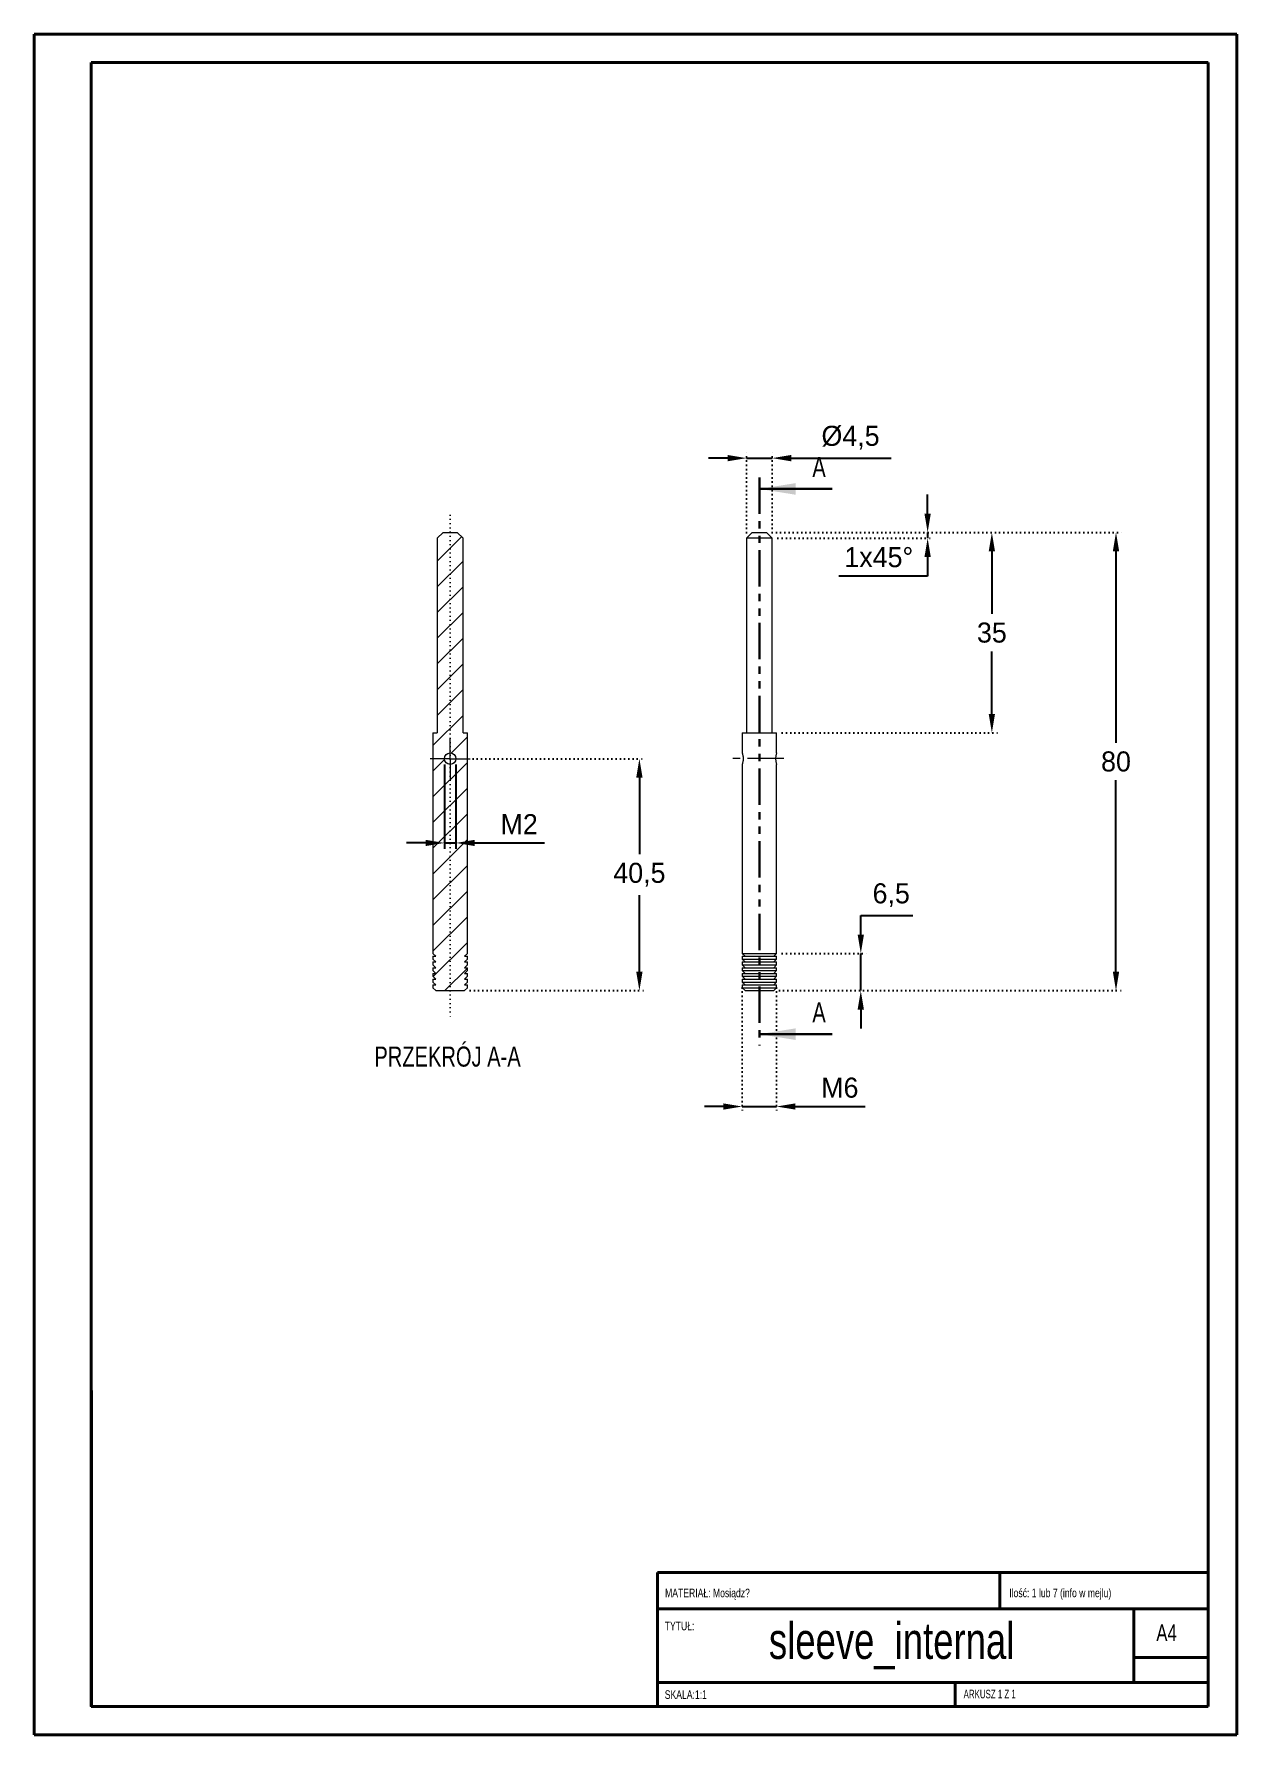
# Model space of a CAD drawing. Header units: millimetres. Extents: x 0 to 210, y 0 to 297.
import ezdxf

# ---------------------------------------------------------------- set-up
doc = ezdxf.new("R2010")
doc.units = ezdxf.units.MM
doc.header["$PDSIZE"] = -1
doc.linetypes.add('DOT2', pattern=[0.635, 0, -0.635])
doc.linetypes.add('PHANTOM', pattern=[12.7, 6.35, -1.27, 1.27, -1.27, 1.27, -1.27])
doc.styles.add('SLDTEXTSTYLE0', font='TXT', dxfattribs={"width": 0.75})
doc.styles.add('SLDTEXTSTYLE1', font='TXT', dxfattribs={"width": 0.6875})
doc.dimstyles.new('ISO-25', dxfattribs={"dimtxt": 2.5, "dimasz": 2.5, "dimexe": 1.25, "dimexo": 0.625, "dimtad": 1, "dimtxsty": 'Standard', "dimcen": 2.5, "dimadec": 0, "dimazin": 0, "dimtfac": 1, "dimtmove": 0, "dimatfit": 3, "dimfxl": 1, "dimarcsym": 0})
doc.dimstyles.new('Kopii (2) z ISO-25', dxfattribs={"dimtxt": 3.5, "dimasz": 3.302, "dimexe": 1, "dimexo": 1, "dimgap": 1.524, "dimtad": 1, "dimtih": 1, "dimtoh": 1, "dimdec": 1, "dimtxsty": 'Standard', "dimcen": 2.5, "dimazin": 0, "dimtfac": 1, "dimtdec": 1, "dimtmove": 0, "dimatfit": 3, "dimfxl": 1, "dimtzin": 0, "dimarcsym": 0})

# ---------------------------------------------------------------- blocks, each defined once
blk = doc.blocks.new('SW_CENTERMARKSYMBOL_0')
at = {"color": 0, "linetype": 'Continuous', "lineweight": 0}
for p, q in [((0, 2.5), (0, 3.5)), ((-2.5, 0), (-3.5, 0)), ((0, 0), (-2.5, 0)), ((0, 0), (0, 2.5)), ((0, 0), (0, -2.5)), ((0, 0), (2.5, 0)), ((2.5, 0), (3.5, 0)), ((0, -2.5), (0, -3.5))]:
    blk.add_line(p, q, dxfattribs=at)
blk = doc.blocks.new('*D7')
at = {"color": 0, "lineweight": -2, "transparency": 16777216}
for p, q in [((144.41, 139.98), (144.41, 143.29)), ((144.41, 143.29), (153.52, 143.29)), ((144.41, 130.18), (144.41, 136.68)), ((144.41, 126.88), (144.41, 123.58))]:
    blk.add_line(p, q, dxfattribs=at)
at = {"color": 0, "linetype": 'DOT2', "lineweight": -2, "transparency": 16777216}
for p, q in [((130.7, 136.68), (145.41, 136.68)), ((130.2, 130.18), (145.41, 130.18))]:
    blk.add_line(p, q, dxfattribs=at)
at = {"color": 0, "lineweight": 18, "transparency": 16777216}
for points in [[(143.86, 139.98), (144.96, 139.98), (144.41, 136.68)], [(143.86, 126.88), (144.96, 126.88), (144.41, 130.18)]]:
    blk.add_solid(points, dxfattribs=at)
at = {"layer": 'Defpoints', "color": 0, "lineweight": 18, "transparency": 16777216}
for p in [(129.7, 136.68), (144.41, 136.68), (129.2, 130.18)]:
    blk.add_point(p, dxfattribs=at)
at = {"color": 0, "transparency": 16777216, "insert": (149.72, 146.85), "char_height": 3.5, "attachment_point": 5}
blk.add_mtext('6,5', dxfattribs=at)
blk = doc.blocks.new('*D8')
at = {"color": 0, "linetype": 'DOT2', "lineweight": -2, "transparency": 16777216}
for p, q in [((128.95, 210.18), (189.96, 210.18)), ((130.2, 130.18), (189.96, 130.18))]:
    blk.add_line(p, q, dxfattribs=at)
at = {"color": 0, "lineweight": -2, "transparency": 16777216}
for p, q in [((188.96, 206.88), (188.96, 173.46)), ((188.96, 133.48), (188.96, 166.91))]:
    blk.add_line(p, q, dxfattribs=at)
at = {"color": 0, "lineweight": 18, "transparency": 16777216}
for points in [[(188.41, 206.88), (189.51, 206.88), (188.96, 210.18)], [(188.41, 133.48), (189.51, 133.48), (188.96, 130.18)]]:
    blk.add_solid(points, dxfattribs=at)
at = {"layer": 'Defpoints', "color": 0, "lineweight": 18, "transparency": 16777216}
for p in [(127.95, 210.18), (188.96, 210.18), (129.2, 130.18)]:
    blk.add_point(p, dxfattribs=at)
at = {"color": 0, "transparency": 16777216, "insert": (188.96, 170.18), "char_height": 3.5, "attachment_point": 5}
blk.add_mtext('80', dxfattribs=at)
blk = doc.blocks.new('*D9')
at = {"color": 0, "linetype": 'DOT2', "lineweight": -2, "transparency": 16777216}
for p, q in [((128.95, 210.18), (168.29, 210.18)), ((130.7, 175.18), (168.29, 175.18))]:
    blk.add_line(p, q, dxfattribs=at)
at = {"color": 0, "lineweight": -2, "transparency": 16777216}
for p, q in [((167.29, 206.88), (167.29, 195.96)), ((167.29, 178.48), (167.29, 189.41))]:
    blk.add_line(p, q, dxfattribs=at)
at = {"color": 0, "lineweight": 18, "transparency": 16777216}
for points in [[(166.74, 206.88), (167.84, 206.88), (167.29, 210.18)], [(166.74, 178.48), (167.84, 178.48), (167.29, 175.18)]]:
    blk.add_solid(points, dxfattribs=at)
at = {"layer": 'Defpoints', "color": 0, "lineweight": 18, "transparency": 16777216}
for p in [(127.95, 210.18), (129.7, 175.18), (167.29, 175.18)]:
    blk.add_point(p, dxfattribs=at)
at = {"color": 0, "transparency": 16777216, "insert": (167.29, 192.68), "char_height": 3.5, "attachment_point": 5}
blk.add_mtext('35', dxfattribs=at)
blk = doc.blocks.new('*D10')
at = {"color": 0, "lineweight": -2, "transparency": 16777216}
for p, q in [((156.08, 213.48), (156.08, 216.79)), ((156.08, 210.18), (156.08, 209.18)), ((156.08, 205.88), (156.08, 202.58)), ((156.08, 202.58), (140.55, 202.58))]:
    blk.add_line(p, q, dxfattribs=at)
at = {"color": 0, "linetype": 'DOT2', "lineweight": -2, "transparency": 16777216}
for p, q in [((128.95, 210.18), (157.08, 210.18)), ((129.95, 209.18), (157.08, 209.18))]:
    blk.add_line(p, q, dxfattribs=at)
at = {"color": 0, "lineweight": 18, "transparency": 16777216}
for points in [[(155.52, 213.48), (156.63, 213.48), (156.08, 210.18)], [(155.52, 205.88), (156.63, 205.88), (156.08, 209.18)]]:
    blk.add_solid(points, dxfattribs=at)
at = {"layer": 'Defpoints', "color": 0, "lineweight": 18, "transparency": 16777216}
for p in [(127.95, 210.18), (128.95, 209.18), (156.08, 209.18)]:
    blk.add_point(p, dxfattribs=at)
at = {"color": 0, "transparency": 16777216, "insert": (147.55, 205.85), "char_height": 3.5, "attachment_point": 5}
blk.add_mtext('1x45%%D', dxfattribs=at)
blk = doc.blocks.new('*D11')
at = {"color": 0, "linetype": 'DOT2', "lineweight": -2, "transparency": 16777216}
for p, q in [((123.7, 130.68), (123.7, 108.95)), ((129.7, 130.68), (129.7, 108.95))]:
    blk.add_line(p, q, dxfattribs=at)
at = {"color": 0, "lineweight": -2, "transparency": 16777216}
for p, q in [((120.4, 109.95), (117.1, 109.95)), ((123.7, 109.95), (129.7, 109.95)), ((133.01, 109.95), (145.19, 109.95))]:
    blk.add_line(p, q, dxfattribs=at)
at = {"color": 0, "lineweight": 18, "transparency": 16777216}
for points in [[(120.4, 110.5), (120.4, 109.4), (123.7, 109.95)], [(133.01, 110.5), (133.01, 109.4), (129.7, 109.95)]]:
    blk.add_solid(points, dxfattribs=at)
at = {"layer": 'Defpoints', "color": 0, "lineweight": 18, "transparency": 16777216}
for p in [(123.7, 131.68), (129.7, 131.68), (129.7, 109.95)]:
    blk.add_point(p, dxfattribs=at)
at = {"color": 0, "lineweight": 18, "transparency": 16777216, "insert": (140.75, 113.22), "char_height": 3.5, "attachment_point": 5}
blk.add_mtext('M6', dxfattribs=at)
blk = doc.blocks.new('*D12')
at = {"color": 0, "lineweight": -2, "transparency": 16777216}
for p, q in [((121.15, 223.16), (117.85, 223.16)), ((124.45, 223.16), (128.95, 223.16)), ((132.26, 223.16), (149.69, 223.16))]:
    blk.add_line(p, q, dxfattribs=at)
at = {"color": 0, "linetype": 'DOT2', "lineweight": -2, "transparency": 16777216}
for p, q in [((124.45, 210.18), (124.45, 224.16)), ((128.95, 210.18), (128.95, 224.16))]:
    blk.add_line(p, q, dxfattribs=at)
at = {"color": 0, "lineweight": 18, "transparency": 16777216}
for points in [[(121.15, 223.71), (121.15, 222.61), (124.45, 223.16)], [(132.26, 223.71), (132.26, 222.61), (128.95, 223.16)]]:
    blk.add_solid(points, dxfattribs=at)
at = {"layer": 'Defpoints', "color": 0, "lineweight": 18, "transparency": 16777216}
for p in [(128.95, 223.16), (124.45, 209.18), (128.95, 209.18)]:
    blk.add_point(p, dxfattribs=at)
at = {"color": 0, "lineweight": 18, "transparency": 16777216, "insert": (142.62, 226.73), "char_height": 3.5, "attachment_point": 5}
blk.add_mtext('%%C4,5', dxfattribs=at)
blk = doc.blocks.new('*D13')
at = {"color": 0, "linetype": 'DOT2', "lineweight": -2, "transparency": 16777216}
for p, q in [((76.72, 170.68), (106.76, 170.68)), ((76.22, 130.18), (106.76, 130.18))]:
    blk.add_line(p, q, dxfattribs=at)
at = {"color": 0, "lineweight": -2, "transparency": 16777216}
for p, q in [((105.76, 167.38), (105.76, 154)), ((105.76, 133.48), (105.76, 146.87))]:
    blk.add_line(p, q, dxfattribs=at)
at = {"color": 0, "lineweight": 18, "transparency": 16777216}
for points in [[(105.21, 167.38), (106.31, 167.38), (105.76, 170.68)], [(105.21, 133.48), (106.31, 133.48), (105.76, 130.18)]]:
    blk.add_solid(points, dxfattribs=at)
at = {"layer": 'Defpoints', "color": 0, "lineweight": 18, "transparency": 16777216}
for p in [(75.72, 170.68), (105.76, 170.68), (75.22, 130.18)]:
    blk.add_point(p, dxfattribs=at)
at = {"color": 0, "lineweight": 18, "transparency": 16777216, "insert": (105.76, 150.43), "char_height": 3.5, "attachment_point": 5}
blk.add_mtext('40,5', dxfattribs=at)
blk = doc.blocks.new('*D15')
at = {"color": 0, "lineweight": -2, "transparency": 16777216}
for p, q in [((71.72, 169.68), (71.72, 154.97)), ((73.72, 169.68), (73.72, 154.97)), ((68.42, 155.97), (65.12, 155.97)), ((71.72, 155.97), (73.72, 155.97)), ((77.03, 155.97), (89.21, 155.97))]:
    blk.add_line(p, q, dxfattribs=at)
at = {"color": 0, "lineweight": 18, "transparency": 16777216}
for points in [[(68.42, 156.52), (68.42, 155.42), (71.72, 155.97)], [(77.03, 156.52), (77.03, 155.42), (73.72, 155.97)]]:
    blk.add_solid(points, dxfattribs=at)
at = {"layer": 'Defpoints', "color": 0, "lineweight": 18, "transparency": 16777216}
for p in [(71.72, 170.68), (73.72, 170.68), (73.72, 155.97)]:
    blk.add_point(p, dxfattribs=at)
at = {"color": 0, "lineweight": 18, "transparency": 16777216, "insert": (84.77, 159.25), "char_height": 3.5, "attachment_point": 5}
blk.add_mtext('M2', dxfattribs=at)

msp = doc.modelspace()

# ---------------------------------------------------------------- hatches: boundary and pattern name
at = {"linetype": 'Continuous', "lineweight": 0}
h = msp.add_hatch(dxfattribs=at)
h.set_pattern_fill('ANSI31', style=0)
h.paths.add_polyline_path([(69.724, 130.683), (70.224, 130.183), (75.224, 130.183), (75.724, 130.683), (75.724, 131.183), (75.224, 131.183), (75.724, 131.683), (75.724, 132.183), (75.224, 132.183), (75.724, 132.683), (75.724, 133.183), (75.224, 133.183), (75.724, 133.683), (75.724, 134.183), (75.224, 134.183), (75.724, 134.683), (75.724, 135.183), (75.224, 135.183), (75.724, 135.683), (75.724, 136.183), (75.224, 136.183), (75.724, 136.683), (75.724, 175.183), (74.974, 175.183), (74.974, 209.183), (73.974, 210.183), (71.474, 210.183), (70.474, 209.183), (70.474, 175.183), (69.724, 175.183), (69.724, 136.683), (70.224, 136.183), (69.724, 136.183), (69.724, 135.683), (70.224, 135.183), (69.724, 135.183), (69.724, 134.683), (70.224, 134.183), (69.724, 134.183), (69.724, 133.683), (70.224, 133.183), (69.724, 133.183), (69.724, 132.683), (70.224, 132.183), (69.724, 132.183), (69.724, 131.683), (70.224, 131.183), (69.724, 131.183)], flags=0)
edge = h.paths.add_edge_path(flags=0)
edge.add_arc((72.724, 170.683), 1, 0, 360)

# ---------------------------------------------------------------- linework, layer by layer
at = {"color": 7, "linetype": 'Continuous', "lineweight": 40}
for p, q in [((0.079, 0.215), (0.079, 297.215)), ((0.079, 297.215), (210.079, 297.215)), ((210.079, 0.215), (210.079, 297.215)), ((210.079, 292.215), (210.079, 297.215)), ((10.079, 292.215), (205.079, 292.215)), ((10.079, 5.215), (10.079, 292.215)), ((205.079, 5.215), (205.079, 292.215)), ((10.111, 60.371), (10.111, 5.121)), ((108.911, 28.59), (205.079, 28.59)), ((108.911, 28.59), (108.911, 5.215)), ((168.679, 22.309), (168.679, 28.59)), ((205.079, 22.215), (108.911, 22.215)), ((192.079, 9.465), (192.079, 22.215)), ((205.079, 13.715), (192.079, 13.715)), ((108.911, 9.371), (205.079, 9.371)), ((160.879, 5.215), (160.879, 9.371)), ((10.079, 5.215), (205.079, 5.215)), ((205.079, 5.215), (180.988, 5.215)), ((0.079, 0.215), (210.079, 0.215))]:
    msp.add_line(p, q, dxfattribs=at)
at = {"color": 7, "linetype": 'PHANTOM', "lineweight": 30}
msp.add_line((126.703, 219.783), (126.703, 120.583), dxfattribs=at)
at = {"color": 7, "linetype": 'Continuous', "lineweight": 30}
for p, q in [((139.403, 217.783), (126.703, 217.783)), ((139.403, 122.583), (126.703, 122.583))]:
    msp.add_line(p, q, dxfattribs=at)
at = {"linetype": 'DOT2', "lineweight": 18}
msp.add_line((72.724, 213.217), (72.724, 125.144), dxfattribs=at)
at = {"color": 7, "linetype": 'Continuous', "lineweight": 15}
for p, q in [((70.474, 209.183), (71.474, 210.183)), ((70.474, 209.183), (70.474, 175.183)), ((71.474, 210.183), (73.974, 210.183)), ((73.974, 210.183), (74.974, 209.183)), ((74.974, 175.183), (74.974, 209.183)), ((125.453, 210.183), (124.453, 209.183)), ((124.453, 209.183), (124.453, 175.183)), ((128.953, 209.183), (124.453, 209.183)), ((125.453, 210.183), (127.953, 210.183)), ((128.953, 209.183), (127.953, 210.183)), ((128.953, 175.183), (128.953, 209.183)), ((69.724, 175.183), (69.724, 136.683)), ((69.724, 175.183), (70.474, 175.183)), ((74.974, 175.183), (75.724, 175.183)), ((75.724, 136.683), (75.724, 175.183)), ((123.703, 175.183), (123.703, 171.673)), ((123.703, 175.183), (129.703, 175.183)), ((129.703, 171.683), (129.703, 175.183)), ((123.703, 169.694), (123.703, 136.683)), ((129.703, 136.683), (129.703, 169.696)), ((70.224, 136.183), (69.724, 136.683)), ((75.724, 136.683), (75.224, 136.183)), ((123.703, 136.683), (124.203, 136.183)), ((123.703, 136.683), (129.703, 136.683)), ((129.203, 136.183), (129.703, 136.683)), ((69.724, 136.183), (69.724, 135.683)), ((69.724, 136.183), (70.224, 136.183)), ((70.224, 135.183), (69.724, 135.683)), ((69.724, 135.183), (69.724, 134.683)), ((69.724, 135.183), (70.224, 135.183)), ((70.224, 134.183), (69.724, 134.683)), ((69.724, 134.183), (69.724, 133.683)), ((69.724, 134.183), (70.224, 134.183)), ((70.224, 133.183), (69.724, 133.683)), ((75.224, 136.183), (75.724, 136.183)), ((75.724, 135.683), (75.224, 135.183)), ((75.224, 135.183), (75.724, 135.183)), ((75.724, 134.683), (75.224, 134.183)), ((75.224, 134.183), (75.724, 134.183)), ((75.724, 133.683), (75.224, 133.183)), ((75.724, 135.683), (75.724, 136.183)), ((75.724, 134.683), (75.724, 135.183)), ((75.724, 133.683), (75.724, 134.183)), ((123.703, 136.183), (123.703, 135.683)), ((123.703, 136.183), (129.703, 136.183)), ((123.703, 135.683), (124.203, 135.183)), ((123.703, 135.683), (129.703, 135.683)), ((123.703, 135.183), (123.703, 134.683)), ((123.703, 135.183), (129.703, 135.183)), ((123.703, 134.683), (124.203, 134.183)), ((123.703, 134.683), (129.703, 134.683)), ((123.703, 134.183), (123.703, 133.683)), ((123.703, 134.183), (129.703, 134.183)), ((123.703, 133.683), (124.203, 133.183)), ((123.703, 133.683), (129.703, 133.683)), ((129.203, 135.183), (129.703, 135.683)), ((129.203, 134.183), (129.703, 134.683)), ((129.203, 133.183), (129.703, 133.683)), ((129.703, 135.683), (129.703, 136.183)), ((129.703, 134.683), (129.703, 135.183)), ((129.703, 133.683), (129.703, 134.183)), ((69.724, 133.183), (69.724, 132.683)), ((69.724, 133.183), (70.224, 133.183)), ((70.224, 132.183), (69.724, 132.683)), ((69.724, 132.183), (69.724, 131.683)), ((69.724, 132.183), (70.224, 132.183)), ((70.224, 131.183), (69.724, 131.683)), ((69.724, 131.183), (69.724, 130.683)), ((69.724, 131.183), (70.224, 131.183)), ((70.224, 130.183), (69.724, 130.683)), ((75.224, 133.183), (75.724, 133.183)), ((75.724, 132.683), (75.224, 132.183)), ((75.224, 132.183), (75.724, 132.183)), ((75.724, 131.683), (75.224, 131.183)), ((75.224, 131.183), (75.724, 131.183)), ((75.724, 130.683), (75.224, 130.183)), ((75.724, 132.683), (75.724, 133.183)), ((75.724, 131.683), (75.724, 132.183)), ((75.724, 130.683), (75.724, 131.183)), ((123.703, 133.183), (123.703, 132.683)), ((123.703, 133.183), (129.703, 133.183)), ((123.703, 132.683), (124.203, 132.183)), ((123.703, 132.683), (129.703, 132.683)), ((123.703, 132.183), (123.703, 131.683)), ((123.703, 132.183), (129.703, 132.183)), ((123.703, 131.683), (124.203, 131.183)), ((123.703, 131.683), (129.703, 131.683)), ((123.703, 131.183), (123.703, 130.683)), ((123.703, 131.183), (129.703, 131.183)), ((123.703, 130.683), (124.203, 130.183)), ((123.703, 130.683), (129.703, 130.683)), ((129.203, 132.183), (129.703, 132.683)), ((129.203, 131.183), (129.703, 131.683)), ((129.203, 130.183), (129.703, 130.683)), ((129.703, 132.683), (129.703, 133.183)), ((129.703, 131.683), (129.703, 132.183)), ((129.703, 130.683), (129.703, 131.183)), ((70.224, 130.183), (75.224, 130.183)), ((124.203, 130.183), (129.203, 130.183))]:
    msp.add_line(p, q, dxfattribs=at)
at = {"linetype": 'PHANTOM', "lineweight": 18}
msp.add_line((130.959, 170.69), (121.798, 170.69), dxfattribs=at)
at = {"color": 7, "linetype": 'Continuous', "lineweight": 15}
msp.add_circle((72.724, 170.683), 1, dxfattribs=at)
msp.add_arc((132.612, 170.683), 3.076, 161.03182, 198.70876, dxfattribs=at)
for points, knots in [([(123.706, 171.673), (123.707, 171.671), (123.709, 171.665), (123.751, 171.535), (123.808, 171.315), (123.863, 171.018), (123.871, 170.793), (123.875, 170.683)], [0, 0, 0, 0, 0.1584907, 0.361609, 0.5722868, 0.7911261, 1, 1, 1, 1]), ([(123.875, 170.683), (123.871, 170.574), (123.863, 170.356), (123.811, 170.063), (123.753, 169.836), (123.709, 169.699), (123.707, 169.695), (123.707, 169.694)], [0, 0, 0, 0, 0.2066026, 0.4129179, 0.6265864, 0.8457174, 1, 1, 1, 1])]:
    msp.add_open_spline(points, degree=3, knots=knots, dxfattribs=at)
at = {"color": 7, "linetype": 'Continuous', "lineweight": 30}
for points in [[(126.703, 217.783), (133.053, 216.767), (133.053, 218.799)], [(126.703, 122.583), (133.053, 121.567), (133.053, 123.599)]]:
    msp.add_solid(points, dxfattribs=at)

# ---------------------------------------------------------------- block references
at = {"color": 7, "linetype": 'Continuous', "lineweight": 0}
msp.add_blockref('SW_CENTERMARKSYMBOL_0', (72.724, 170.683), dxfattribs=at)

# ---------------------------------------------------------------- texts
at = {"color": 7, "linetype": 'Continuous', "char_height": 3.5, "attachment_point": 1, "style": 'SLDTEXTSTYLE0'}
for insert in [(135.951, 223.34), (135.951, 128.14)]:
    msp.add_mtext('A', dxfattribs=dict(at, insert=insert))
at = {"color": 7, "linetype": 'Continuous', "lineweight": 0}
for s, insert, char_height, attachment_point, style in [('PRZEKRÓJ A-A', (72.265, 120.419), 3.5, 2, 'SLDTEXTSTYLE0'), ('MATERIAŁ: Mosiądz?', (110.244, 25.766), 1.5, 1, 'SLDTEXTSTYLE0'), ('Ilość: 1 lub 7 (info w mejlu)', (170.329, 25.769), 1.5, 1, 'SLDTEXTSTYLE0'), ('TYTUŁ:', (110.185, 19.99), 1.5, 1, 'SLDTEXTSTYLE0'), ('sleeve_internal', (149.791, 19.847), 6.35, 2, 'SLDTEXTSTYLE0'), ('A4', (196, 19.515), 2.9104, 1, 'SLDTEXTSTYLE0'), ('SKALA:1:1', (110.185, 8.021), 1.5, 1, 'SLDTEXTSTYLE0'), ('ARKUSZ 1 Z 1', (162.357, 8.115), 1.5, 1, 'SLDTEXTSTYLE1')]:
    msp.add_mtext(s, dxfattribs=dict(at, insert=insert, char_height=char_height, attachment_point=attachment_point, style=style))

# ---------------------------------------------------------------- dimensions: what is measured, and where the dimension line sits
at = {"lineweight": 18}
for base, p1, p2, text, picture, middle in [((128.953, 223.161), (124.453, 209.183), (128.953, 209.183), '%%C<>', '*D12', (142.623, 226.727)), ((129.703, 109.948), (123.703, 131.683), (129.703, 131.683), 'M6', '*D11', (140.748, 113.222))]:
    dim = msp.add_linear_dim(base=base, p1=p1, p2=p2, text=text, dimstyle='Kopii (2) z ISO-25', dxfattribs=at)
    dim.commit()
    dim.dimension.update_dxf_attribs({"geometry": picture, "text_midpoint": middle})
dim = msp.add_linear_dim(base=(156.075, 209.183), p1=(127.953, 210.183), p2=(128.953, 209.183), angle=90, text='1x45%%D', dimstyle='Kopii (2) z ISO-25')
dim.commit()
dim.dimension.update_dxf_attribs({"geometry": '*D10', "text_midpoint": (147.551, 205.853)})
for base, p1, p2, picture, middle in [((188.958, 210.183), (129.203, 130.183), (127.953, 210.183), '*D8', (188.958, 170.183)), ((167.288, 175.183), (127.953, 210.183), (129.703, 175.183), '*D9', (167.288, 192.683)), ((144.409, 136.683), (129.203, 130.183), (129.703, 136.683), '*D7', (149.724, 146.852))]:
    dim = msp.add_linear_dim(base=base, p1=p1, p2=p2, angle=90, dimstyle='Kopii (2) z ISO-25')
    dim.commit()
    dim.dimension.update_dxf_attribs({"geometry": picture, "text_midpoint": middle})
dim = msp.add_linear_dim(base=(73.724, 155.971), p1=(71.724, 170.683), p2=(73.724, 170.683), text='M2', dimstyle='ISO-25', override={"dimtxt": 3.5, "dimasz": 3.302, "dimexe": 1, "dimexo": 1, "dimgap": 1.524, "dimtih": 1, "dimtoh": 1, "dimzin": 0, "dimadec": 2, "dimtzin": 0}, dxfattribs=at)
dim.commit()
dim.dimension.update_dxf_attribs({"geometry": '*D15', "text_midpoint": (84.769, 159.245)})
dim = msp.add_linear_dim(base=(105.761, 170.683), p1=(75.224, 130.183), p2=(75.724, 170.683), angle=90, dimstyle='Kopii (2) z ISO-25', dxfattribs=at)
dim.commit()
dim.dimension.update_dxf_attribs({"geometry": '*D13', "text_midpoint": (105.761, 150.433)})

doc.saveas('drawing.dxf')
